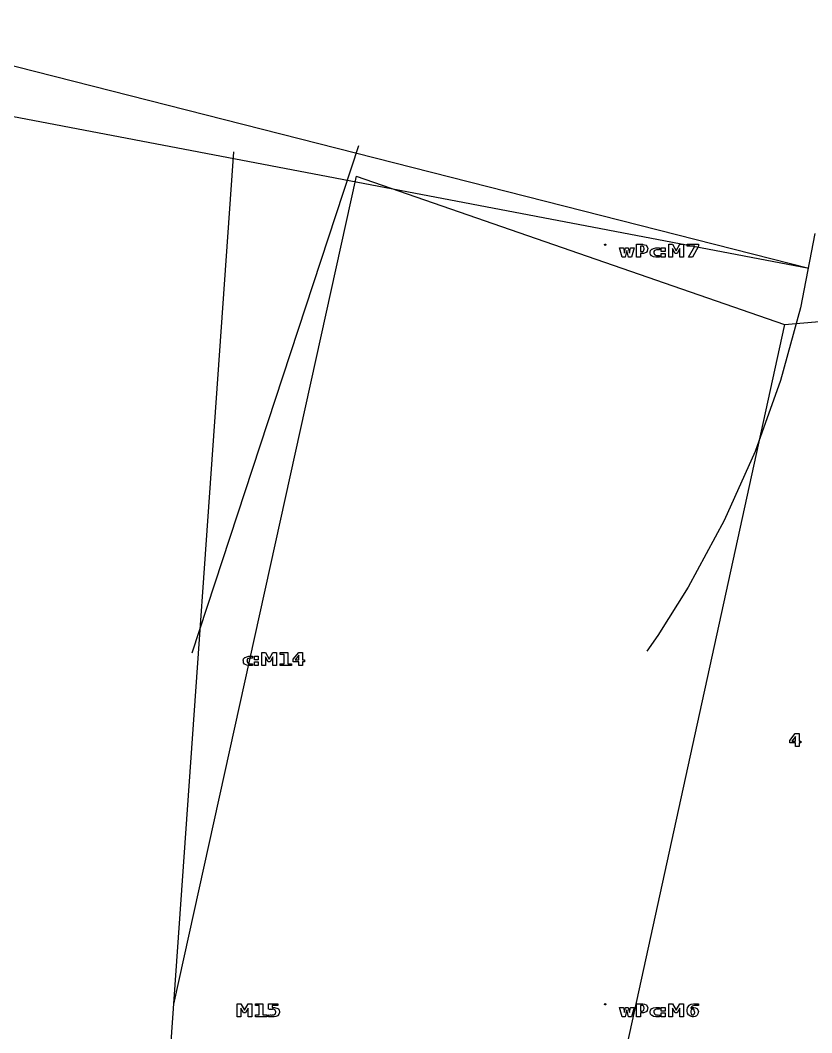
# Model space of a CAD drawing. Extents: x 0 to 25.1, y 0 to 22.3.
# Drawn here: x 4.29 to 9.32, y 13.43 to 19.86 of the extents above; entities that cross this region are included whole.
import ezdxf

# ---------------------------------------------------------------- set-up
doc = ezdxf.new("R2010")
doc.units = 0
doc.layers.get('0').update_dxf_attribs({"linetype": 'CONTINUOUS'})

msp = doc.modelspace()

# ---------------------------------------------------------------- linework, layer by layer
at = {"color": 0}
for p, q in [((3.1109, 19.8607), (9.2984, 18.286)), ((3.1109, 19.4671), (9.2984, 18.286)), ((6.4391, 19.0632), (5.3807, 15.8415)), ((5.6465, 19.0242), (4.4101, 1.5055)), ((6.4248, 18.8704), (5.2645, 13.6116)), ((6.4248, 18.8704), (9.1437, 17.9278)), ((9.3363, 18.5061), (9.2451, 18.035)), ((9.1437, 17.9278), (11.5369, 18.1443)), ((9.2451, 18.035), (9.1185, 17.5729)), ((9.1437, 17.9278), (8.0059, 12.726)), ((9.1185, 17.5729), (8.9571, 17.1217)), ((8.9571, 17.1217), (8.7617, 16.6835)), ((8.7617, 16.6835), (8.5327, 16.2603)), ((8.5327, 16.2603), (8.3401, 15.9529)), ((8.3401, 15.9529), (8.2709, 15.854))]:
    msp.add_line(p, q, dxfattribs=at)
at = {"color": 51}
for p, q in [((8.002, 18.4357), (8.0049, 18.4386)), ((8.002, 18.4347), (8.002, 18.4357)), ((8.002, 18.4337), (8.002, 18.4347)), ((8.0049, 18.4308), (8.002, 18.4337)), ((8.0049, 18.4386), (8.0059, 18.4386)), ((8.0059, 18.4308), (8.0049, 18.4308)), ((8.0059, 18.4386), (8.0069, 18.4386)), ((8.0069, 18.4308), (8.0059, 18.4308)), ((8.0069, 18.4386), (8.0098, 18.4357)), ((8.0098, 18.4337), (8.0069, 18.4308)), ((8.0098, 18.4357), (8.0098, 18.4347)), ((8.0098, 18.4347), (8.0098, 18.4337)), ((8.002, 13.6128), (8.0049, 13.6158)), ((8.002, 13.6119), (8.002, 13.6128)), ((8.002, 13.6109), (8.002, 13.6119)), ((8.0049, 13.6079), (8.002, 13.6109)), ((8.0049, 13.6158), (8.0059, 13.6158)), ((8.0059, 13.6079), (8.0049, 13.6079)), ((8.0059, 13.6158), (8.0069, 13.6158)), ((8.0069, 13.6079), (8.0059, 13.6079)), ((8.0069, 13.6158), (8.0098, 13.6128)), ((8.0098, 13.6109), (8.0069, 13.6079)), ((8.0098, 13.6128), (8.0098, 13.6119)), ((8.0098, 13.6119), (8.0098, 13.6109))]:
    msp.add_line(p, q, dxfattribs=at)
at = {"color": 9}
for p, q in [((8.0964, 18.415), (8.1211, 18.415)), ((8.1144, 18.356), (8.0964, 18.415)), ((8.1211, 18.415), (8.1282, 18.3818)), ((8.1282, 18.3818), (8.1346, 18.415)), ((8.1437, 18.3992), (8.1335, 18.356)), ((8.1346, 18.415), (8.1526, 18.415)), ((8.1541, 18.356), (8.1437, 18.3992)), ((8.1526, 18.415), (8.1591, 18.3819)), ((8.1591, 18.3819), (8.166, 18.415)), ((8.166, 18.415), (8.1907, 18.415)), ((8.1907, 18.415), (8.173, 18.356)), ((8.2055, 18.4385), (8.2426, 18.4385)), ((8.2055, 18.356), (8.2055, 18.4385)), ((8.2291, 18.4267), (8.2291, 18.3914)), ((8.2404, 18.4267), (8.2291, 18.4267)), ((8.2291, 18.3914), (8.2404, 18.3914)), ((8.2425, 18.4267), (8.2404, 18.4267)), ((8.2404, 18.3914), (8.2408, 18.3908)), ((8.2408, 18.3908), (8.249, 18.3951)), ((8.2489, 18.4221), (8.2425, 18.4267)), ((8.2426, 18.4385), (8.2447, 18.4374)), ((8.2447, 18.4374), (8.256, 18.4349)), ((8.2495, 18.4221), (8.2489, 18.4221)), ((8.249, 18.3951), (8.2495, 18.3958)), ((8.2501, 18.4214), (8.2495, 18.4221)), ((8.2495, 18.3958), (8.2496, 18.3958)), ((8.2496, 18.3958), (8.2519, 18.4)), ((8.2524, 18.4096), (8.2501, 18.4214)), ((8.2519, 18.4), (8.2528, 18.4068)), ((8.2528, 18.4092), (8.2524, 18.4096)), ((8.2528, 18.4068), (8.2528, 18.4092)), ((8.256, 18.4349), (8.2661, 18.4321)), ((8.2661, 18.4321), (8.2675, 18.4308)), ((8.2675, 18.4308), (8.2686, 18.4292)), ((8.2686, 18.4292), (8.2762, 18.4142)), ((8.2723, 18.3951), (8.2689, 18.3885)), ((8.2751, 18.4058), (8.2723, 18.3951)), ((8.2762, 18.4092), (8.2751, 18.4058)), ((8.2762, 18.4142), (8.2762, 18.4092)), ((8.291, 18.3876), (8.293, 18.3976)), ((8.293, 18.3976), (8.3005, 18.4058)), ((8.3005, 18.4058), (8.3022, 18.4072)), ((8.3022, 18.4072), (8.3032, 18.4078)), ((8.3032, 18.4078), (8.3135, 18.4118)), ((8.3135, 18.4118), (8.3263, 18.415)), ((8.3188, 18.3976), (8.3153, 18.3928)), ((8.3153, 18.3928), (8.3156, 18.3874)), ((8.3204, 18.3983), (8.3188, 18.3976)), ((8.3212, 18.399), (8.3204, 18.3983)), ((8.3247, 18.4011), (8.3212, 18.399)), ((8.3315, 18.4026), (8.3247, 18.4011)), ((8.3263, 18.415), (8.3306, 18.415)), ((8.3306, 18.415), (8.3307, 18.4147)), ((8.3307, 18.4147), (8.3383, 18.415)), ((8.3339, 18.4031), (8.3315, 18.4026)), ((8.3357, 18.4031), (8.3339, 18.4031)), ((8.3411, 18.4026), (8.3357, 18.4031)), ((8.3383, 18.415), (8.3408, 18.415)), ((8.3408, 18.415), (8.3413, 18.4147)), ((8.3423, 18.4031), (8.3411, 18.4026)), ((8.3413, 18.4147), (8.3486, 18.415)), ((8.3443, 18.4031), (8.3423, 18.4031)), ((8.3501, 18.4026), (8.3443, 18.4031)), ((8.3486, 18.415), (8.351, 18.415)), ((8.351, 18.4031), (8.3501, 18.4026)), ((8.351, 18.415), (8.351, 18.4031)), ((8.362, 18.415), (8.3856, 18.415)), ((8.362, 18.3914), (8.362, 18.415)), ((8.3856, 18.3914), (8.362, 18.3914)), ((8.3856, 18.415), (8.3856, 18.3914)), ((8.4092, 18.4385), (8.4337, 18.4385)), ((8.4092, 18.356), (8.4092, 18.4385)), ((8.4502, 18.3796), (8.4328, 18.4104)), ((8.4328, 18.4104), (8.4328, 18.356)), ((8.4337, 18.4385), (8.4565, 18.3965)), ((8.4565, 18.3965), (8.4791, 18.4385)), ((8.4799, 18.4104), (8.4628, 18.3796)), ((8.4791, 18.4385), (8.5036, 18.4385)), ((8.4799, 18.356), (8.4799, 18.4104)), ((8.5036, 18.4385), (8.5036, 18.356)), ((8.5267, 18.4385), (8.5974, 18.4385)), ((8.5267, 18.4267), (8.5267, 18.4385)), ((8.5753, 18.4267), (8.5267, 18.4267)), ((8.5343, 18.356), (8.5753, 18.4267)), ((8.5974, 18.4265), (8.5608, 18.356)), ((8.5974, 18.4385), (8.5974, 18.4265)), ((8.1335, 18.356), (8.1144, 18.356)), ((8.173, 18.356), (8.1541, 18.356)), ((8.2291, 18.356), (8.2055, 18.356)), ((8.2426, 18.3796), (8.2291, 18.3796)), ((8.2291, 18.3796), (8.2291, 18.356)), ((8.2483, 18.3796), (8.2426, 18.3796)), ((8.2657, 18.3857), (8.2483, 18.3796)), ((8.2675, 18.3872), (8.2657, 18.3857)), ((8.2689, 18.3885), (8.2675, 18.3872)), ((8.292, 18.3854), (8.291, 18.3876)), ((8.292, 18.3822), (8.292, 18.3854)), ((8.2935, 18.3721), (8.292, 18.3822)), ((8.2998, 18.3644), (8.2935, 18.3721)), ((8.3022, 18.3637), (8.2998, 18.3644)), ((8.3039, 18.3625), (8.3022, 18.3637)), ((8.3134, 18.3579), (8.3039, 18.3625)), ((8.3263, 18.356), (8.3134, 18.3579)), ((8.3156, 18.3854), (8.315, 18.3839)), ((8.315, 18.3839), (8.3196, 18.3733)), ((8.3156, 18.3874), (8.3156, 18.3854)), ((8.3196, 18.3733), (8.3204, 18.3725)), ((8.3204, 18.3725), (8.3203, 18.3718)), ((8.3203, 18.3718), (8.3246, 18.3686)), ((8.3246, 18.3686), (8.3315, 18.3676)), ((8.3306, 18.356), (8.3263, 18.356)), ((8.3325, 18.356), (8.3306, 18.356)), ((8.3315, 18.3676), (8.3339, 18.3676)), ((8.3383, 18.356), (8.3325, 18.356)), ((8.3339, 18.3676), (8.3338, 18.3675)), ((8.3338, 18.3675), (8.337, 18.3663)), ((8.337, 18.3663), (8.3415, 18.3676)), ((8.3408, 18.356), (8.3383, 18.356)), ((8.3427, 18.356), (8.3408, 18.356)), ((8.3415, 18.3676), (8.343, 18.3676)), ((8.3485, 18.356), (8.3427, 18.356)), ((8.343, 18.3676), (8.343, 18.3672)), ((8.343, 18.3672), (8.3462, 18.3663)), ((8.3462, 18.3663), (8.3498, 18.3676)), ((8.351, 18.356), (8.3485, 18.356)), ((8.3498, 18.3676), (8.351, 18.3676)), ((8.351, 18.3676), (8.351, 18.356)), ((8.362, 18.3796), (8.3856, 18.3796)), ((8.362, 18.356), (8.362, 18.3796)), ((8.3856, 18.356), (8.362, 18.356)), ((8.3856, 18.3796), (8.3856, 18.356)), ((8.4328, 18.356), (8.4092, 18.356)), ((8.4628, 18.3796), (8.4502, 18.3796)), ((8.5036, 18.356), (8.4799, 18.356)), ((8.5608, 18.356), (8.5343, 18.356)), ((5.7192, 15.8147), (5.7295, 15.8189)), ((5.7295, 15.8189), (5.7424, 15.8221)), ((5.7424, 15.8221), (5.7466, 15.8221)), ((5.7466, 15.8221), (5.7467, 15.8218)), ((5.7467, 15.8218), (5.7543, 15.8221)), ((5.7543, 15.8221), (5.7568, 15.8221)), ((5.7568, 15.8221), (5.7573, 15.8218)), ((5.7573, 15.8218), (5.7646, 15.8221)), ((5.7646, 15.8221), (5.767, 15.8221)), ((5.767, 15.8221), (5.767, 15.8101)), ((5.778, 15.8221), (5.8017, 15.8221)), ((5.778, 15.7983), (5.778, 15.8221)), ((5.8017, 15.8221), (5.8017, 15.7983)), ((5.8252, 15.8456), (5.8497, 15.8456)), ((5.8252, 15.7631), (5.8252, 15.8456)), ((5.8662, 15.7867), (5.8488, 15.8175)), ((5.8488, 15.8175), (5.8488, 15.7631)), ((5.8497, 15.8456), (5.8725, 15.8036)), ((5.8725, 15.8036), (5.8951, 15.8456)), ((5.8959, 15.8175), (5.8788, 15.7867)), ((5.8951, 15.8456), (5.9196, 15.8456)), ((5.8959, 15.7631), (5.8959, 15.8175)), ((5.9196, 15.8456), (5.9196, 15.7631)), ((5.9427, 15.8338), (5.9427, 15.8456)), ((5.9427, 15.8456), (5.9664, 15.8456)), ((5.9664, 15.8338), (5.9427, 15.8338)), ((5.9664, 15.8456), (5.99, 15.8456)), ((5.9664, 15.7747), (5.9664, 15.8338)), ((5.99, 15.8456), (5.99, 15.7747)), ((6.0248, 15.8025), (6.0594, 15.8456)), ((6.0602, 15.8279), (6.037, 15.7983)), ((6.0594, 15.8456), (6.0839, 15.8456)), ((6.0602, 15.7983), (6.0602, 15.8279)), ((6.0839, 15.8456), (6.0839, 15.7983)), ((5.707, 15.7947), (5.709, 15.8047)), ((5.708, 15.7925), (5.707, 15.7947)), ((5.708, 15.7892), (5.708, 15.7925)), ((5.7095, 15.7792), (5.708, 15.7892)), ((5.709, 15.8047), (5.7165, 15.8129)), ((5.7158, 15.7715), (5.7095, 15.7792)), ((5.7182, 15.7708), (5.7158, 15.7715)), ((5.7165, 15.8129), (5.7182, 15.8143)), ((5.7182, 15.8143), (5.7192, 15.8147)), ((5.7199, 15.7696), (5.7182, 15.7708)), ((5.7294, 15.765), (5.7199, 15.7696)), ((5.7423, 15.7631), (5.7294, 15.765)), ((5.7317, 15.7925), (5.731, 15.791)), ((5.731, 15.791), (5.7356, 15.7803)), ((5.7348, 15.8046), (5.7313, 15.7999)), ((5.7313, 15.7999), (5.7317, 15.7944)), ((5.7317, 15.7944), (5.7317, 15.7925)), ((5.7364, 15.8053), (5.7348, 15.8046)), ((5.7356, 15.7803), (5.7364, 15.7796)), ((5.7364, 15.7796), (5.7363, 15.7789)), ((5.7363, 15.7789), (5.7406, 15.7756)), ((5.7372, 15.8061), (5.7364, 15.8053)), ((5.7407, 15.8082), (5.7372, 15.8061)), ((5.7406, 15.7756), (5.7476, 15.7747)), ((5.7476, 15.8097), (5.7407, 15.8082)), ((5.7466, 15.7631), (5.7423, 15.7631)), ((5.7485, 15.7631), (5.7466, 15.7631)), ((5.7499, 15.8101), (5.7476, 15.8097)), ((5.7476, 15.7747), (5.7499, 15.7747)), ((5.7543, 15.7631), (5.7485, 15.7631)), ((5.7499, 15.7747), (5.7498, 15.7746)), ((5.7498, 15.7746), (5.753, 15.7733)), ((5.7517, 15.8101), (5.7499, 15.8101)), ((5.7571, 15.8097), (5.7517, 15.8101)), ((5.753, 15.7733), (5.7575, 15.7747)), ((5.7568, 15.7631), (5.7543, 15.7631)), ((5.7587, 15.7631), (5.7568, 15.7631)), ((5.7584, 15.8101), (5.7571, 15.8097)), ((5.7575, 15.7747), (5.759, 15.7747)), ((5.7603, 15.8101), (5.7584, 15.8101)), ((5.7645, 15.7631), (5.7587, 15.7631)), ((5.759, 15.7747), (5.7591, 15.7743)), ((5.7591, 15.7743), (5.7623, 15.7733)), ((5.7662, 15.8097), (5.7603, 15.8101)), ((5.7623, 15.7733), (5.7659, 15.7747)), ((5.767, 15.7631), (5.7645, 15.7631)), ((5.7659, 15.7747), (5.767, 15.7747)), ((5.767, 15.8101), (5.7662, 15.8097)), ((5.767, 15.7747), (5.767, 15.7631)), ((5.8017, 15.7983), (5.778, 15.7983)), ((5.778, 15.7867), (5.8017, 15.7867)), ((5.778, 15.7631), (5.778, 15.7867)), ((5.8017, 15.7631), (5.778, 15.7631)), ((5.8017, 15.7867), (5.8017, 15.7631)), ((5.8488, 15.7631), (5.8252, 15.7631)), ((5.8788, 15.7867), (5.8662, 15.7867)), ((5.9196, 15.7631), (5.8959, 15.7631)), ((5.9427, 15.7747), (5.9664, 15.7747)), ((5.9427, 15.7631), (5.9427, 15.7747)), ((6.0135, 15.7631), (5.9427, 15.7631)), ((5.99, 15.7747), (6.0135, 15.7747)), ((6.0135, 15.7747), (6.0135, 15.7631)), ((6.0248, 15.7867), (6.0248, 15.8025)), ((6.0602, 15.7867), (6.0248, 15.7867)), ((6.037, 15.7983), (6.0602, 15.7983)), ((6.0602, 15.7631), (6.0602, 15.7867)), ((6.0839, 15.7631), (6.0602, 15.7631)), ((6.0839, 15.7983), (6.0956, 15.7983)), ((6.0956, 15.7867), (6.0839, 15.7867)), ((6.0839, 15.7867), (6.0839, 15.7631)), ((6.0956, 15.7983), (6.0956, 15.7867)), ((9.1781, 15.2876), (9.2126, 15.3306)), ((9.2135, 15.3131), (9.1903, 15.2835)), ((9.2126, 15.3306), (9.2371, 15.3306)), ((9.2135, 15.2835), (9.2135, 15.3131)), ((9.2371, 15.3306), (9.2371, 15.2835)), ((9.1781, 15.2718), (9.1781, 15.2876)), ((9.2135, 15.2718), (9.1781, 15.2718)), ((9.1903, 15.2835), (9.2135, 15.2835)), ((9.2135, 15.2481), (9.2135, 15.2718)), ((9.2371, 15.2481), (9.2135, 15.2481)), ((9.2371, 15.2835), (9.2489, 15.2835)), ((9.2489, 15.2718), (9.2371, 15.2718)), ((9.2371, 15.2718), (9.2371, 15.2481)), ((9.2489, 15.2835), (9.2489, 15.2718)), ((5.668, 13.6153), (5.6925, 13.6153)), ((5.668, 13.5329), (5.668, 13.6153)), ((5.709, 13.5565), (5.6917, 13.5873)), ((5.6917, 13.5873), (5.6917, 13.5329)), ((5.6925, 13.6153), (5.7153, 13.5735)), ((5.7153, 13.5735), (5.7379, 13.6153)), ((5.7388, 13.5873), (5.7216, 13.5565)), ((5.7379, 13.6153), (5.7624, 13.6153)), ((5.7388, 13.5329), (5.7388, 13.5873)), ((5.7624, 13.6153), (5.7624, 13.5329)), ((5.7855, 13.6036), (5.7855, 13.6153)), ((5.7855, 13.6153), (5.8092, 13.6153)), ((5.8092, 13.6036), (5.7855, 13.6036)), ((5.8092, 13.6153), (5.8328, 13.6153)), ((5.8092, 13.5446), (5.8092, 13.6036)), ((5.8328, 13.6153), (5.8328, 13.5446)), ((5.8677, 13.6153), (5.9267, 13.6153)), ((5.8677, 13.58), (5.8677, 13.6153)), ((5.8691, 13.58), (5.8677, 13.58)), ((5.8735, 13.5793), (5.8691, 13.58)), ((5.8798, 13.5795), (5.8735, 13.5793)), ((5.8818, 13.58), (5.8798, 13.5795)), ((5.883, 13.58), (5.8818, 13.58)), ((5.8868, 13.5793), (5.883, 13.58)), ((5.8924, 13.5795), (5.8868, 13.5793)), ((5.9267, 13.6036), (5.8913, 13.6036)), ((5.8913, 13.6036), (5.8913, 13.5908)), ((5.8913, 13.5908), (5.8963, 13.5915)), ((5.8913, 13.5908), (5.8913, 13.5908)), ((5.8941, 13.58), (5.8924, 13.5795)), ((5.8975, 13.58), (5.8941, 13.58)), ((5.8963, 13.5915), (5.8967, 13.5915)), ((5.8967, 13.5915), (5.8967, 13.5915)), ((5.8967, 13.5915), (5.8979, 13.5914)), ((5.9074, 13.576), (5.8975, 13.58)), ((5.8979, 13.5914), (5.9014, 13.5919)), ((5.9014, 13.5919), (5.9026, 13.5919)), ((5.9026, 13.5919), (5.905, 13.5916)), ((5.905, 13.5916), (5.9273, 13.5854)), ((5.9093, 13.5752), (5.9074, 13.576)), ((5.9103, 13.5744), (5.9093, 13.5752)), ((5.9146, 13.5636), (5.9103, 13.5744)), ((5.9267, 13.6153), (5.9267, 13.6036)), ((5.9273, 13.5854), (5.9289, 13.5841)), ((5.9289, 13.5841), (5.9302, 13.582)), ((5.9302, 13.582), (5.9356, 13.5736)), ((5.9356, 13.5736), (5.9384, 13.5652)), ((8.0964, 13.5921), (8.1211, 13.5921)), ((8.1144, 13.5331), (8.0964, 13.5921)), ((8.1211, 13.5921), (8.1282, 13.5589)), ((8.1282, 13.5589), (8.1346, 13.5921)), ((8.1437, 13.5763), (8.1335, 13.5331)), ((8.1346, 13.5921), (8.1526, 13.5921)), ((8.1541, 13.5331), (8.1437, 13.5763)), ((8.1526, 13.5921), (8.1591, 13.5591)), ((8.1591, 13.5591), (8.166, 13.5921)), ((8.166, 13.5921), (8.1907, 13.5921)), ((8.1907, 13.5921), (8.173, 13.5331)), ((8.2055, 13.6156), (8.2426, 13.6156)), ((8.2055, 13.5331), (8.2055, 13.6156)), ((8.2291, 13.6038), (8.2291, 13.5685)), ((8.2404, 13.6038), (8.2291, 13.6038)), ((8.2291, 13.5685), (8.2404, 13.5685)), ((8.2425, 13.6038), (8.2404, 13.6038)), ((8.2404, 13.5685), (8.2408, 13.568)), ((8.2408, 13.568), (8.249, 13.5723)), ((8.2489, 13.5992), (8.2425, 13.6038)), ((8.2426, 13.6156), (8.2447, 13.6145)), ((8.2447, 13.6145), (8.256, 13.612)), ((8.2495, 13.5993), (8.2489, 13.5992)), ((8.249, 13.5723), (8.2495, 13.573)), ((8.2501, 13.5985), (8.2495, 13.5993)), ((8.2495, 13.573), (8.2496, 13.573)), ((8.2496, 13.573), (8.2519, 13.5771)), ((8.2524, 13.5867), (8.2501, 13.5985)), ((8.2519, 13.5771), (8.2528, 13.584)), ((8.2528, 13.5863), (8.2524, 13.5867)), ((8.2528, 13.584), (8.2528, 13.5863)), ((8.256, 13.612), (8.2661, 13.6093)), ((8.2661, 13.6093), (8.2675, 13.608)), ((8.2675, 13.608), (8.2686, 13.6063)), ((8.2686, 13.6063), (8.2762, 13.5913)), ((8.2723, 13.5722), (8.2689, 13.5657)), ((8.2751, 13.583), (8.2723, 13.5722)), ((8.2762, 13.5863), (8.2751, 13.583)), ((8.2762, 13.5913), (8.2762, 13.5863)), ((8.291, 13.5648), (8.293, 13.5748)), ((8.293, 13.5748), (8.3005, 13.583)), ((8.3005, 13.583), (8.3022, 13.5843)), ((8.3022, 13.5843), (8.3032, 13.5848)), ((8.3032, 13.5848), (8.3135, 13.589)), ((8.3135, 13.589), (8.3263, 13.5921)), ((8.3188, 13.5747), (8.3153, 13.5699)), ((8.3153, 13.5699), (8.3156, 13.5645)), ((8.3204, 13.5754), (8.3188, 13.5747)), ((8.3212, 13.5762), (8.3204, 13.5754)), ((8.3247, 13.5783), (8.3212, 13.5762)), ((8.3315, 13.5798), (8.3247, 13.5783)), ((8.3263, 13.5921), (8.3306, 13.5921)), ((8.3306, 13.5921), (8.3307, 13.5918)), ((8.3307, 13.5918), (8.3383, 13.5921)), ((8.3339, 13.5802), (8.3315, 13.5798)), ((8.3357, 13.5802), (8.3339, 13.5802)), ((8.3411, 13.5798), (8.3357, 13.5802)), ((8.3383, 13.5921), (8.3408, 13.5921)), ((8.3408, 13.5921), (8.3413, 13.5918)), ((8.3423, 13.5802), (8.3411, 13.5798)), ((8.3413, 13.5918), (8.3486, 13.5921)), ((8.3443, 13.5802), (8.3423, 13.5802)), ((8.3501, 13.5798), (8.3443, 13.5802)), ((8.3486, 13.5921), (8.351, 13.5921)), ((8.351, 13.5802), (8.3501, 13.5798)), ((8.351, 13.5921), (8.351, 13.5802)), ((8.362, 13.5921), (8.3856, 13.5921)), ((8.362, 13.5685), (8.362, 13.5921)), ((8.3856, 13.5685), (8.362, 13.5685)), ((8.3856, 13.5921), (8.3856, 13.5685)), ((8.4092, 13.6156), (8.4337, 13.6156)), ((8.4092, 13.5331), (8.4092, 13.6156)), ((8.4502, 13.5568), (8.4328, 13.5876)), ((8.4328, 13.5876), (8.4328, 13.5331)), ((8.4337, 13.6156), (8.4565, 13.5737)), ((8.4565, 13.5737), (8.4791, 13.6156)), ((8.4799, 13.5876), (8.4628, 13.5568)), ((8.4791, 13.6156), (8.5036, 13.6156)), ((8.4799, 13.5331), (8.4799, 13.5876)), ((8.5036, 13.6156), (8.5036, 13.5331)), ((8.5257, 13.5756), (8.5282, 13.5895)), ((8.5267, 13.5732), (8.5257, 13.5756)), ((8.5267, 13.5687), (8.5267, 13.5732)), ((8.5281, 13.555), (8.5267, 13.5687)), ((8.5282, 13.5895), (8.5368, 13.6024)), ((8.5368, 13.6024), (8.5389, 13.6043)), ((8.5389, 13.6043), (8.54, 13.606)), ((8.54, 13.606), (8.5519, 13.6125)), ((8.5519, 13.5751), (8.5497, 13.5703)), ((8.5497, 13.5703), (8.5503, 13.5646)), ((8.5505, 13.5888), (8.5503, 13.5873)), ((8.5503, 13.5873), (8.5534, 13.5878)), ((8.5503, 13.5873), (8.5503, 13.5873)), ((8.5566, 13.5981), (8.5505, 13.5888)), ((8.5519, 13.6125), (8.567, 13.6156)), ((8.5532, 13.5758), (8.5519, 13.5751)), ((8.5536, 13.5766), (8.5532, 13.5758)), ((8.5534, 13.5878), (8.5578, 13.5907)), ((8.5606, 13.5798), (8.5536, 13.5766)), ((8.5577, 13.5997), (8.5566, 13.5981)), ((8.5587, 13.6004), (8.5577, 13.5997)), ((8.5578, 13.5907), (8.5586, 13.5908)), ((8.5586, 13.5908), (8.5592, 13.5909)), ((8.573, 13.6037), (8.5587, 13.6004)), ((8.5592, 13.5909), (8.5659, 13.5921)), ((8.5621, 13.5802), (8.5606, 13.5798)), ((8.5641, 13.5802), (8.5621, 13.5802)), ((8.5704, 13.5765), (8.5641, 13.5802)), ((8.5659, 13.5921), (8.5681, 13.5921)), ((8.567, 13.6156), (8.5721, 13.6156)), ((8.5681, 13.5921), (8.5694, 13.5918)), ((8.5694, 13.5918), (8.5786, 13.5897)), ((8.571, 13.5758), (8.5704, 13.5765)), ((8.5715, 13.5751), (8.571, 13.5758)), ((8.5737, 13.564), (8.5715, 13.5751)), ((8.5721, 13.6156), (8.573, 13.6146)), ((8.573, 13.6146), (8.5784, 13.6139)), ((8.5753, 13.6038), (8.573, 13.6037)), ((8.5776, 13.6038), (8.5753, 13.6038)), ((8.5847, 13.6037), (8.5776, 13.6038)), ((8.5784, 13.6139), (8.5834, 13.6156)), ((8.5786, 13.5897), (8.5881, 13.5856)), ((8.5834, 13.6156), (8.5851, 13.6156)), ((8.5857, 13.6038), (8.5847, 13.6037)), ((8.5851, 13.6156), (8.586, 13.6145)), ((8.5867, 13.6038), (8.5857, 13.6038)), ((8.586, 13.6145), (8.5946, 13.6156)), ((8.5897, 13.6037), (8.5867, 13.6038)), ((8.5881, 13.5856), (8.5894, 13.5843)), ((8.5894, 13.5843), (8.5903, 13.5823)), ((8.5955, 13.6038), (8.5897, 13.6037)), ((8.5903, 13.5823), (8.5974, 13.5685)), ((8.5946, 13.6156), (8.5974, 13.6156)), ((8.5974, 13.6038), (8.5955, 13.6038)), ((8.5974, 13.6156), (8.5974, 13.6038)), ((8.5974, 13.5685), (8.5974, 13.5639)), ((5.6917, 13.5329), (5.668, 13.5329)), ((5.7216, 13.5565), (5.709, 13.5565)), ((5.7624, 13.5329), (5.7388, 13.5329)), ((5.7855, 13.5446), (5.8092, 13.5446)), ((5.7855, 13.5329), (5.7855, 13.5446)), ((5.8563, 13.5329), (5.7855, 13.5329)), ((5.8328, 13.5446), (5.8563, 13.5446)), ((5.8563, 13.5446), (5.8563, 13.5329)), ((5.8677, 13.5329), (5.8677, 13.5446)), ((5.8677, 13.5446), (5.8679, 13.5438)), ((5.8706, 13.5329), (5.8677, 13.5329)), ((5.8679, 13.5438), (5.8738, 13.5431)), ((5.8794, 13.5329), (5.8706, 13.5329)), ((5.8738, 13.5431), (5.8803, 13.5446)), ((5.8833, 13.5329), (5.8794, 13.5329)), ((5.8803, 13.5446), (5.8824, 13.5446)), ((5.8824, 13.5446), (5.8825, 13.5441)), ((5.8825, 13.5441), (5.8877, 13.5431)), ((5.8862, 13.5329), (5.8833, 13.5329)), ((5.8952, 13.5329), (5.8862, 13.5329)), ((5.8877, 13.5431), (5.8937, 13.5446)), ((5.8937, 13.5446), (5.8957, 13.5446)), ((5.8991, 13.5329), (5.8952, 13.5329)), ((5.8957, 13.5446), (5.896, 13.5439)), ((5.896, 13.5439), (5.9021, 13.5443)), ((5.9032, 13.5329), (5.8991, 13.5329)), ((5.9021, 13.5443), (5.9089, 13.5486)), ((5.9152, 13.5339), (5.9032, 13.5329)), ((5.9089, 13.5486), (5.9098, 13.5494)), ((5.9096, 13.55), (5.9121, 13.5547)), ((5.9098, 13.5494), (5.9096, 13.55)), ((5.9121, 13.5547), (5.915, 13.5605)), ((5.915, 13.5624), (5.9146, 13.5636)), ((5.915, 13.5605), (5.915, 13.5624)), ((5.9261, 13.5387), (5.9152, 13.5339)), ((5.928, 13.5407), (5.9261, 13.5387)), ((5.9297, 13.542), (5.928, 13.5407)), ((5.9342, 13.5498), (5.9297, 13.542)), ((5.9373, 13.5599), (5.9342, 13.5498)), ((5.9384, 13.5624), (5.9373, 13.5599)), ((5.9384, 13.5652), (5.9384, 13.5624)), ((8.1335, 13.5331), (8.1144, 13.5331)), ((8.173, 13.5331), (8.1541, 13.5331)), ((8.2291, 13.5331), (8.2055, 13.5331)), ((8.2426, 13.5568), (8.2291, 13.5568)), ((8.2291, 13.5568), (8.2291, 13.5331)), ((8.2483, 13.5568), (8.2426, 13.5568)), ((8.2657, 13.5628), (8.2483, 13.5568)), ((8.2675, 13.5643), (8.2657, 13.5628)), ((8.2689, 13.5657), (8.2675, 13.5643)), ((8.292, 13.5626), (8.291, 13.5648)), ((8.292, 13.5593), (8.292, 13.5626)), ((8.2935, 13.5493), (8.292, 13.5593)), ((8.2998, 13.5416), (8.2935, 13.5493)), ((8.3022, 13.5409), (8.2998, 13.5416)), ((8.3039, 13.5396), (8.3022, 13.5409)), ((8.3134, 13.535), (8.3039, 13.5396)), ((8.3263, 13.5331), (8.3134, 13.535)), ((8.3156, 13.5626), (8.315, 13.5611)), ((8.315, 13.5611), (8.3196, 13.5504)), ((8.3156, 13.5645), (8.3156, 13.5626)), ((8.3196, 13.5504), (8.3204, 13.5496)), ((8.3204, 13.5496), (8.3203, 13.5489)), ((8.3203, 13.5489), (8.3246, 13.5457)), ((8.3246, 13.5457), (8.3315, 13.5448)), ((8.3306, 13.5331), (8.3263, 13.5331)), ((8.3325, 13.5331), (8.3306, 13.5331)), ((8.3315, 13.5448), (8.3339, 13.5448)), ((8.3383, 13.5331), (8.3325, 13.5331)), ((8.3339, 13.5448), (8.3338, 13.5447)), ((8.3338, 13.5447), (8.337, 13.5433)), ((8.337, 13.5433), (8.3415, 13.5448)), ((8.3408, 13.5331), (8.3383, 13.5331)), ((8.3427, 13.5331), (8.3408, 13.5331)), ((8.3415, 13.5448), (8.343, 13.5448)), ((8.3485, 13.5331), (8.3427, 13.5331)), ((8.343, 13.5448), (8.343, 13.5444)), ((8.343, 13.5444), (8.3462, 13.5433)), ((8.3462, 13.5433), (8.3498, 13.5448)), ((8.351, 13.5331), (8.3485, 13.5331)), ((8.3498, 13.5448), (8.351, 13.5448)), ((8.351, 13.5448), (8.351, 13.5331)), ((8.362, 13.5568), (8.3856, 13.5568)), ((8.362, 13.5331), (8.362, 13.5568)), ((8.3856, 13.5331), (8.362, 13.5331)), ((8.3856, 13.5568), (8.3856, 13.5331)), ((8.4328, 13.5331), (8.4092, 13.5331)), ((8.4628, 13.5568), (8.4502, 13.5568)), ((8.5036, 13.5331), (8.4799, 13.5331)), ((8.534, 13.5444), (8.5281, 13.555)), ((8.5362, 13.5435), (8.534, 13.5444)), ((8.5378, 13.5418), (8.5362, 13.5435)), ((8.5469, 13.5357), (8.5378, 13.5418)), ((8.5591, 13.5331), (8.5469, 13.5357)), ((8.5503, 13.5626), (8.5497, 13.561)), ((8.5497, 13.561), (8.5527, 13.5499)), ((8.5503, 13.5646), (8.5503, 13.5626)), ((8.5527, 13.5499), (8.5532, 13.5492)), ((8.5532, 13.5492), (8.553, 13.5486)), ((8.553, 13.5486), (8.5556, 13.5456)), ((8.5556, 13.5456), (8.5604, 13.5448)), ((8.5632, 13.5331), (8.5591, 13.5331)), ((8.5604, 13.5448), (8.5621, 13.5448)), ((8.5621, 13.5448), (8.5623, 13.5443)), ((8.5623, 13.5443), (8.5666, 13.5444)), ((8.5666, 13.5331), (8.5632, 13.5331)), ((8.5666, 13.5444), (8.5705, 13.5484)), ((8.5768, 13.5341), (8.5666, 13.5331)), ((8.5705, 13.5484), (8.571, 13.5492)), ((8.571, 13.5492), (8.5714, 13.5497)), ((8.5714, 13.5497), (8.574, 13.5594)), ((8.574, 13.5626), (8.5737, 13.564)), ((8.574, 13.5594), (8.574, 13.5626)), ((8.5863, 13.5393), (8.5768, 13.5341)), ((8.5881, 13.5413), (8.5863, 13.5393)), ((8.5896, 13.5428), (8.5881, 13.5413)), ((8.5934, 13.5508), (8.5896, 13.5428)), ((8.5964, 13.5613), (8.5934, 13.5508)), ((8.5974, 13.5639), (8.5964, 13.5613))]:
    msp.add_line(p, q, dxfattribs=at)

doc.saveas('drawing.dxf')
